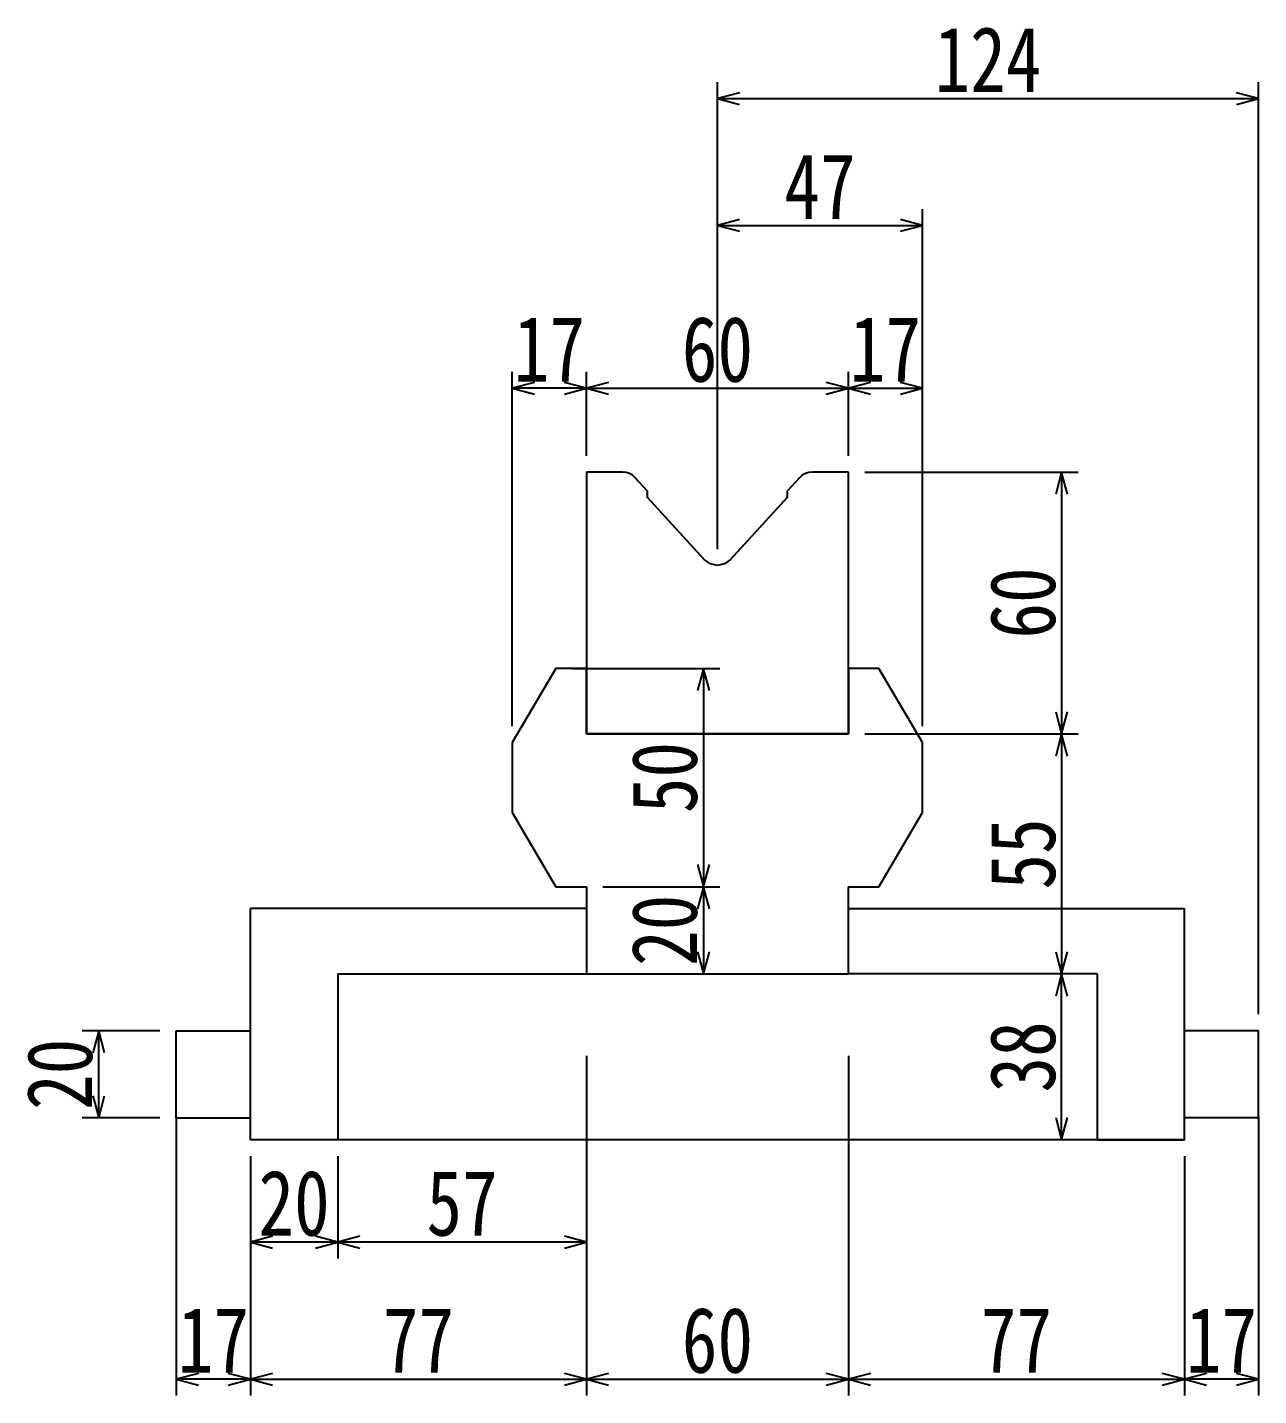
# Model space of a CAD drawing. Extents: x 11 to 8207, y 0 to 4114.
# Drawn here: x 2658.3 to 2940.4, y 688.9 to 1002.4 of the extents above; entities that cross this region are included whole.
import ezdxf
from ezdxf.enums import TextEntityAlignment as Align

# ---------------------------------------------------------------- set-up
doc = ezdxf.new("R2010")
doc.units = 0
doc.layers.get('0').update_dxf_attribs({"linetype": 'CONTINUOUS'})
doc.styles.add('GOTHIC', font='ＭＳ ゴシック')

msp = doc.modelspace()

# ---------------------------------------------------------------- linework, layer by layer
at = {"color": 134, "linetype": 'CONTINUOUS'}
for p, q in [((2816.389463, 960.765117), (2816.389463, 989.803976)), ((2940.389463, 776.242735), (2940.389463, 989.803976)), ((2821.460573, 987.412776), (2816.389463, 986.053976)), ((2816.389463, 986.053976), (2821.460573, 984.695176)), ((2816.389463, 986.053976), (2940.389463, 986.053976)), ((2940.389463, 986.053976), (2935.318352, 987.412776)), ((2935.318352, 984.695176), (2940.389463, 986.053976)), ((2816.389463, 882.852735), (2816.389463, 960.765117)), ((2863.389463, 842.242735), (2863.389463, 960.765117)), ((2821.460573, 958.373917), (2816.389463, 957.015117)), ((2816.389463, 957.015117), (2821.460573, 955.656317)), ((2816.389463, 957.015117), (2863.389463, 957.015117)), ((2863.389463, 957.015117), (2858.318352, 958.373917)), ((2858.318352, 955.656317), (2863.389463, 957.015117)), ((2769.389463, 842.242735), (2769.389463, 923.444134)), ((2786.399463, 904.242735), (2786.399463, 923.444134)), ((2786.399463, 904.242735), (2786.399463, 923.444134)), ((2846.389463, 904.242735), (2846.389463, 923.444134)), ((2846.389463, 904.242735), (2846.389463, 923.444134)), ((2863.389463, 842.242735), (2863.389463, 923.444134)), ((2774.460573, 921.052934), (2769.389463, 919.694134)), ((2769.389463, 919.694134), (2774.460573, 918.335334)), ((2786.399463, 919.694134), (2769.389463, 919.694134)), ((2786.399463, 919.694134), (2781.328352, 921.052934)), ((2781.328352, 918.335334), (2786.399463, 919.694134)), ((2791.470573, 921.052934), (2786.399463, 919.694134)), ((2786.399463, 919.694134), (2791.470573, 918.335334)), ((2786.399463, 919.694134), (2846.389463, 919.694134)), ((2846.389463, 919.694134), (2841.318352, 921.052934)), ((2841.318352, 918.335334), (2846.389463, 919.694134)), ((2851.460573, 921.052934), (2846.389463, 919.694134)), ((2846.389463, 919.694134), (2851.460573, 918.335334)), ((2846.389463, 919.694134), (2863.389463, 919.694134)), ((2863.389463, 919.694134), (2858.318352, 921.052934)), ((2858.318352, 918.335334), (2863.389463, 919.694134)), ((2850.139463, 900.492735), (2899.012313, 900.492735)), ((2895.262313, 900.492735), (2893.903513, 895.421624)), ((2896.621113, 895.421624), (2895.262313, 900.492735)), ((2895.262313, 900.492735), (2895.262313, 840.492735)), ((2783.139463, 855.492735), (2816.935121, 855.492735)), ((2813.185121, 855.492735), (2811.826321, 850.421624)), ((2814.543921, 850.421624), (2813.185121, 855.492735)), ((2813.185121, 855.492735), (2813.185121, 805.492735)), ((2893.903513, 845.563845), (2895.262313, 840.492735)), ((2895.262313, 840.492735), (2896.621113, 845.563845)), ((2850.139463, 840.492735), (2899.012313, 840.492735)), ((2895.262313, 840.492735), (2893.903513, 835.421624)), ((2896.621113, 835.421624), (2895.262313, 840.492735)), ((2895.262313, 840.492735), (2895.262313, 785.492735)), ((2811.826321, 810.563845), (2813.185121, 805.492735)), ((2813.185121, 805.492735), (2814.543921, 810.563845)), ((2790.139463, 805.492735), (2816.935121, 805.492735)), ((2813.185121, 805.492735), (2811.826321, 800.421624)), ((2814.543921, 800.421624), (2813.185121, 805.492735)), ((2813.185121, 805.492735), (2813.185121, 785.492735)), ((2811.826321, 790.563845), (2813.185121, 785.492735)), ((2813.185121, 785.492735), (2814.543921, 790.563845)), ((2893.903513, 790.563845), (2895.262313, 785.492735)), ((2895.262313, 785.492735), (2896.621113, 790.563845)), ((2895.262313, 785.492735), (2893.903513, 780.421624)), ((2896.621113, 780.421624), (2895.262313, 785.492735)), ((2895.262313, 747.492735), (2895.262313, 785.492735)), ((2688.649463, 772.492735), (2670.879331, 772.492735)), ((2674.629331, 772.492735), (2673.270531, 767.421624)), ((2675.988131, 767.421624), (2674.629331, 772.492735)), ((2674.629331, 752.492735), (2674.629331, 772.492735)), ((2786.389463, 766.742735), (2786.389463, 688.871437)), ((2786.389463, 766.742735), (2786.389463, 688.871437)), ((2846.389463, 766.742735), (2846.389463, 688.871437)), ((2846.389463, 766.742735), (2846.389463, 688.871437)), ((2673.270531, 757.563845), (2674.629331, 752.492735)), ((2674.629331, 752.492735), (2675.988131, 757.563845)), ((2688.649463, 752.492735), (2670.879331, 752.492735)), ((2692.399463, 752.742735), (2692.399463, 688.871437)), ((2893.903513, 752.563845), (2895.262313, 747.492735)), ((2895.262313, 747.492735), (2896.621113, 752.563845)), ((2940.389463, 752.742735), (2940.389463, 688.871437)), ((2709.399463, 743.742735), (2709.399463, 688.871437)), ((2709.399463, 743.742735), (2709.399463, 688.871437)), ((2709.399463, 743.742735), (2709.399463, 720.29434)), ((2729.399463, 743.742735), (2729.399463, 720.29434)), ((2729.399463, 743.742735), (2729.399463, 720.29434)), ((2923.389463, 743.742735), (2923.389463, 688.871437)), ((2923.389463, 743.742735), (2923.389463, 688.871437)), ((2714.470573, 725.40314), (2709.399463, 724.04434)), ((2729.399463, 724.04434), (2724.328352, 725.40314)), ((2734.470573, 725.40314), (2729.399463, 724.04434)), ((2786.389463, 724.04434), (2781.318352, 725.40314)), ((2709.399463, 724.04434), (2714.470573, 722.68554)), ((2729.399463, 724.04434), (2709.399463, 724.04434)), ((2724.328352, 722.68554), (2729.399463, 724.04434)), ((2729.399463, 724.04434), (2734.470573, 722.68554)), ((2786.389463, 724.04434), (2729.399463, 724.04434)), ((2781.318352, 722.68554), (2786.389463, 724.04434)), ((2697.470573, 693.980237), (2692.399463, 692.621437)), ((2709.399463, 692.621437), (2704.328352, 693.980237)), ((2714.470573, 693.980237), (2709.399463, 692.621437)), ((2786.389463, 692.621437), (2781.318352, 693.980237)), ((2791.460573, 693.980237), (2786.389463, 692.621437)), ((2846.389463, 692.621437), (2841.318352, 693.980237)), ((2851.460573, 693.980237), (2846.389463, 692.621437)), ((2923.389463, 692.621437), (2918.318352, 693.980237)), ((2928.460573, 693.980237), (2923.389463, 692.621437)), ((2940.389463, 692.621437), (2935.318352, 693.980237)), ((2692.399463, 692.621437), (2697.470573, 691.262637)), ((2709.399463, 692.621437), (2692.399463, 692.621437)), ((2704.328352, 691.262637), (2709.399463, 692.621437)), ((2709.399463, 692.621437), (2714.470573, 691.262637)), ((2709.399463, 692.621437), (2786.389463, 692.621437)), ((2781.318352, 691.262637), (2786.389463, 692.621437)), ((2786.389463, 692.621437), (2791.460573, 691.262637)), ((2786.389463, 692.621437), (2846.389463, 692.621437)), ((2841.318352, 691.262637), (2846.389463, 692.621437)), ((2846.389463, 692.621437), (2851.460573, 691.262637)), ((2846.389463, 692.621437), (2923.389463, 692.621437)), ((2918.318352, 691.262637), (2923.389463, 692.621437)), ((2923.389463, 692.621437), (2928.460573, 691.262637)), ((2940.389463, 692.621437), (2923.389463, 692.621437)), ((2935.318352, 691.262637), (2940.389463, 692.621437))]:
    msp.add_line(p, q, dxfattribs=at)
at = {"color": 2, "linetype": 'CONTINUOUS'}
for p, q in [((2794.649463, 900.492735), (2786.399463, 900.492735)), ((2786.399463, 900.492735), (2786.399463, 840.492735)), ((2795.469463, 900.412735), (2794.649463, 900.492735)), ((2796.249463, 900.162735), (2795.469463, 900.412735)), ((2796.959463, 899.752735), (2796.249463, 900.162735)), ((2836.539463, 900.162735), (2835.829463, 899.752735)), ((2837.319463, 900.412735), (2836.539463, 900.162735)), ((2838.159463, 900.492735), (2837.319463, 900.412735)), ((2846.389463, 900.492735), (2838.159463, 900.492735)), ((2846.389463, 840.492735), (2846.389463, 900.492735)), ((2797.569463, 899.192735), (2796.959463, 899.752735)), ((2800.389463, 896.122735), (2797.569463, 899.192735)), ((2835.189463, 899.192735), (2832.399463, 896.122735)), ((2835.829463, 899.752735), (2835.189463, 899.192735)), ((2800.389463, 894.652735), (2800.389463, 896.122735)), ((2813.449463, 880.392735), (2800.389463, 894.652735)), ((2832.399463, 894.652735), (2819.339463, 880.392735)), ((2832.399463, 896.122735), (2832.399463, 894.652735)), ((2814.769463, 879.462735), (2813.449463, 880.392735)), ((2816.389463, 879.102735), (2814.769463, 879.462735)), ((2817.999463, 879.462735), (2816.389463, 879.102735)), ((2819.339463, 880.392735), (2817.999463, 879.462735)), ((2779.389463, 855.492735), (2769.389463, 838.492735)), ((2786.389463, 855.492735), (2779.389463, 855.492735)), ((2786.389463, 840.492735), (2786.389463, 855.492735)), ((2853.389463, 855.492735), (2846.389463, 855.492735)), ((2846.389463, 855.492735), (2846.389463, 840.492735)), ((2863.389463, 838.492735), (2853.389463, 855.492735)), ((2846.389463, 840.492735), (2786.389463, 840.492735)), ((2786.399463, 840.492735), (2846.389463, 840.492735)), ((2769.389463, 838.492735), (2769.389463, 822.492735)), ((2863.389463, 822.492735), (2863.389463, 838.492735)), ((2769.389463, 822.492735), (2779.389463, 805.492735)), ((2853.389463, 805.492735), (2863.389463, 822.492735)), ((2779.389463, 805.492735), (2786.389463, 805.492735)), ((2786.389463, 805.492735), (2786.389463, 785.492735)), ((2846.389463, 785.492735), (2846.389463, 805.492735)), ((2846.389463, 805.492735), (2853.389463, 805.492735)), ((2786.399463, 800.492735), (2709.399463, 800.492735)), ((2709.399463, 747.492735), (2709.399463, 800.492735)), ((2846.389463, 800.492735), (2923.389463, 800.492735)), ((2923.389463, 747.492735), (2923.389463, 800.492735)), ((2729.399463, 785.492735), (2786.399463, 785.492735)), ((2729.399463, 785.492735), (2729.399463, 747.492735)), ((2786.389463, 785.492735), (2846.389463, 785.492735)), ((2903.389463, 785.492735), (2846.389463, 785.492735)), ((2903.389463, 785.492735), (2903.389463, 747.492735)), ((2692.399463, 752.492735), (2692.399463, 772.492735)), ((2692.399463, 772.492735), (2709.399463, 772.492735)), ((2940.389463, 772.492735), (2923.389463, 772.492735)), ((2940.389463, 752.492735), (2940.389463, 772.492735)), ((2692.399463, 752.492735), (2709.399463, 752.492735)), ((2940.389463, 752.492735), (2923.389463, 752.492735)), ((2729.399463, 747.492735), (2709.399463, 747.492735)), ((2923.389463, 747.492735), (2729.399463, 747.492735)), ((2903.389463, 747.492735), (2923.389463, 747.492735))]:
    msp.add_line(p, q, dxfattribs=at)

# ---------------------------------------------------------------- texts
at = {"color": 134, "style": 'GOTHIC', "width": 0.8}
for s, p in [('124', (2878.389463, 987.553976)), ('47', (2839.889463, 958.515117)), ('17', (2777.894463, 921.194134)), ('60', (2816.394463, 921.194134)), ('17', (2854.889463, 921.194134)), ('20', (2719.399463, 725.54434)), ('57', (2757.894463, 725.54434)), ('17', (2700.899463, 694.121437)), ('77', (2747.894463, 694.121437)), ('60', (2816.389463, 694.121437)), ('77', (2884.889463, 694.121437)), ('17', (2931.889463, 694.121437))]:
    msp.add_text(s, height=15, dxfattribs=at).set_placement(p, align=Align.CENTER)
for s, p in [('60', (2893.762313, 870.492735)), ('50', (2811.685121, 830.492735)), ('55', (2893.762313, 812.992735)), ('20', (2811.685121, 795.492735)), ('38', (2893.762313, 766.492735)), ('20', (2673.129331, 762.492735))]:
    msp.add_text(s, height=15, rotation=90, dxfattribs=at).set_placement(p, align=Align.CENTER)

doc.saveas('drawing.dxf')
